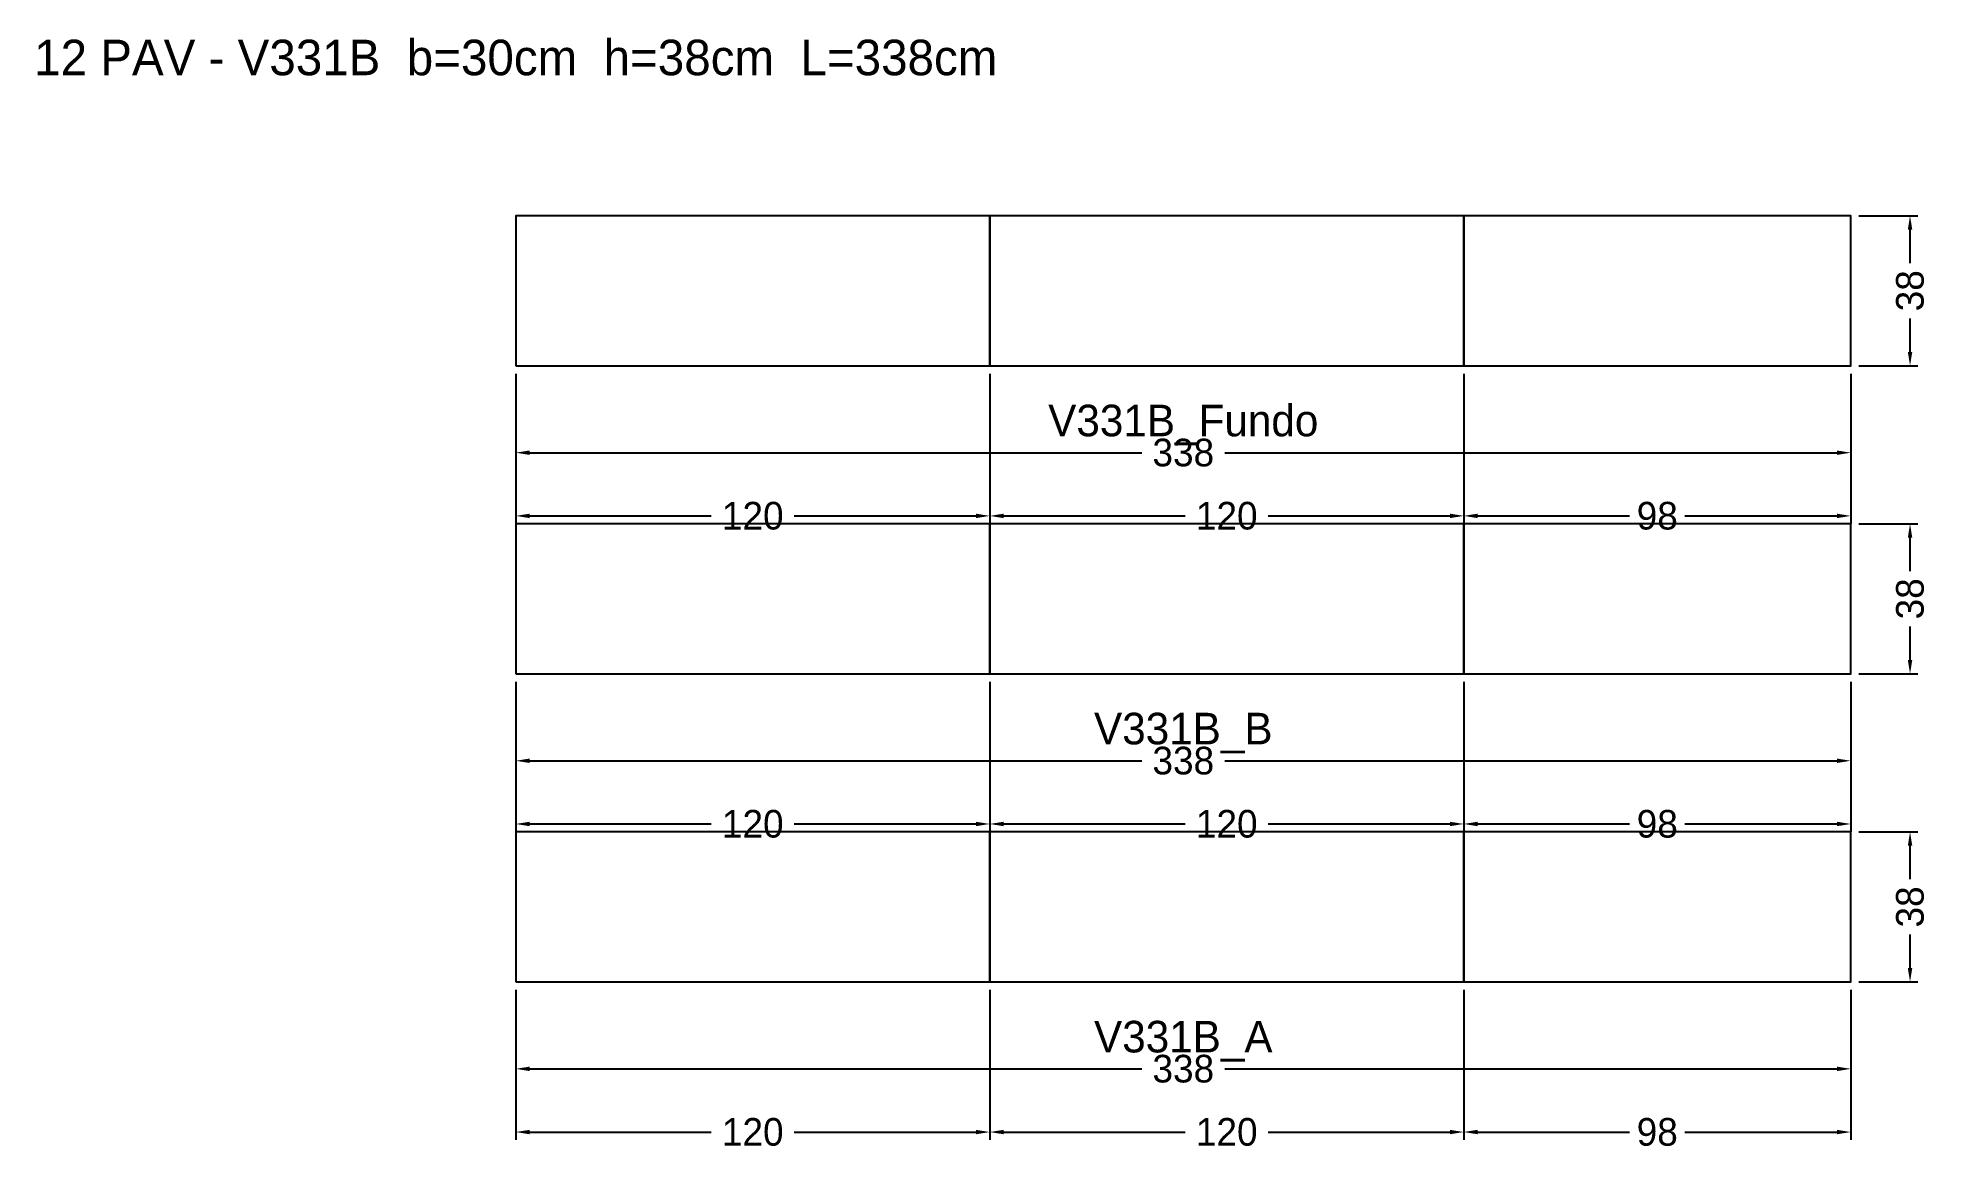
# Model space of a CAD drawing. Header units: metres. Extents: x -121 to 358, y -43 to 239.
import ezdxf

# ---------------------------------------------------------------- set-up
doc = ezdxf.new("R2010")
doc.units = ezdxf.units.M
for name, color, linetype in [('COTA', 3, 'Continuous'), ('NOMENCLATURA', 2, 'Continuous'), ('Paineis', 7, 'Continuous'), ('Texto Secao', 2, 'Continuous')]:
    doc.layers.add(name, color=color, linetype=linetype)
doc.dimstyles.new('COTA_VIG', dxfattribs={"dimtxt": 7, "dimasz": 3.5, "dimexe": 2, "dimexo": 2, "dimgap": 1.5, "dimtad": 1, "dimdec": 1, "dimcen": 2.5, "dimclrd": 3, "dimclre": 3, "dimclrt": 3, "dimazin": 3, "dimtfac": 1, "dimtmove": 0, "dimatfit": 3})

# ---------------------------------------------------------------- blocks, each defined once
blk = doc.blocks.new('_CLOSEDFILLED')
at = {"color": 0, "linetype": 'BYBLOCK'}
blk.add_solid([(-1, 0.16), (0, 0), (-1, -0.16)], dxfattribs=at)
blk = doc.blocks.new('*D1')
at = {"color": 3}
for p, q in [((0, -2), (0, -24)), ((338, -2), (338, -24)), ((3.5, -22), (158.5, -22)), ((179.5, -22), (334.5, -22))]:
    blk.add_line(p, q, dxfattribs=at)
at = {"layer": 'Defpoints'}
for p in [(0, 0), (338, 0), (0, -22)]:
    blk.add_point(p, dxfattribs=at)
at = {"layer": 'COTA', "color": 3, "xscale": 3.5, "yscale": 3.5, "rotation": 180}
blk.add_blockref('_CLOSEDFILLED', (0, -22), dxfattribs=at)
at = {"layer": 'COTA', "color": 3, "xscale": 3.5, "yscale": 3.5}
blk.add_blockref('_CLOSEDFILLED', (338, -22), dxfattribs=at)
at = {"layer": 'COTA', "color": 3, "insert": (169, -22), "char_height": 7, "attachment_point": 5}
blk.add_mtext('338', dxfattribs=at)
blk = doc.blocks.new('*D2')
at = {"color": 3}
for p, q in [((0, -2), (0, -40)), ((120, -2), (120, -40)), ((3.5, -38), (49.5, -38)), ((70.5, -38), (116.5, -38))]:
    blk.add_line(p, q, dxfattribs=at)
at = {"layer": 'Defpoints'}
for p in [(0, 0), (120, 0), (0, -38)]:
    blk.add_point(p, dxfattribs=at)
at = {"layer": 'COTA', "color": 3, "xscale": 3.5, "yscale": 3.5, "rotation": 180}
blk.add_blockref('_CLOSEDFILLED', (0, -38), dxfattribs=at)
at = {"layer": 'COTA', "color": 3, "xscale": 3.5, "yscale": 3.5}
blk.add_blockref('_CLOSEDFILLED', (120, -38), dxfattribs=at)
at = {"layer": 'COTA', "color": 3, "insert": (60, -38), "char_height": 7, "attachment_point": 5}
blk.add_mtext('120', dxfattribs=at)
blk = doc.blocks.new('*D3')
at = {"color": 3}
for p, q in [((120, -2), (120, -40)), ((240, -2), (240, -40)), ((123.5, -38), (169.5, -38)), ((190.5, -38), (236.5, -38))]:
    blk.add_line(p, q, dxfattribs=at)
at = {"layer": 'Defpoints'}
for p in [(120, 0), (240, 0), (120, -38)]:
    blk.add_point(p, dxfattribs=at)
at = {"layer": 'COTA', "color": 3, "xscale": 3.5, "yscale": 3.5, "rotation": 180}
blk.add_blockref('_CLOSEDFILLED', (120, -38), dxfattribs=at)
at = {"layer": 'COTA', "color": 3, "xscale": 3.5, "yscale": 3.5}
blk.add_blockref('_CLOSEDFILLED', (240, -38), dxfattribs=at)
at = {"layer": 'COTA', "color": 3, "insert": (180, -38), "char_height": 7, "attachment_point": 5}
blk.add_mtext('120', dxfattribs=at)
blk = doc.blocks.new('*D4')
at = {"color": 3}
for p, q in [((240, -2), (240, -40)), ((338, -2), (338, -40)), ((243.5, -38), (282, -38)), ((296, -38), (334.5, -38))]:
    blk.add_line(p, q, dxfattribs=at)
at = {"layer": 'Defpoints'}
for p in [(240, 0), (338, 0), (240, -38)]:
    blk.add_point(p, dxfattribs=at)
at = {"layer": 'COTA', "color": 3, "xscale": 3.5, "yscale": 3.5, "rotation": 180}
blk.add_blockref('_CLOSEDFILLED', (240, -38), dxfattribs=at)
at = {"layer": 'COTA', "color": 3, "xscale": 3.5, "yscale": 3.5}
blk.add_blockref('_CLOSEDFILLED', (338, -38), dxfattribs=at)
at = {"layer": 'COTA', "color": 3, "insert": (289, -38), "char_height": 7, "attachment_point": 5}
blk.add_mtext('98', dxfattribs=at)
blk = doc.blocks.new('*D5')
at = {"color": 3}
for p, q in [((340, 38), (355, 38)), ((353, 26), (353, 34.5)), ((353, 3.5), (353, 12)), ((340, 0), (355, 0))]:
    blk.add_line(p, q, dxfattribs=at)
at = {"layer": 'Defpoints'}
for p in [(338, 38), (338, 0), (353, 0)]:
    blk.add_point(p, dxfattribs=at)
at = {"layer": 'COTA', "color": 3, "xscale": 3.5, "yscale": 3.5}
for p, rotation in [((353, 38), 90), ((353, 0), 270)]:
    blk.add_blockref('_CLOSEDFILLED', p, dxfattribs=dict(at, rotation=rotation))
at = {"layer": 'COTA', "color": 3, "insert": (353, 19), "char_height": 7, "attachment_point": 5, "rotation": 90}
blk.add_mtext('38', dxfattribs=at)
blk = doc.blocks.new('*D6')
at = {"color": 3}
for p, q in [((0, 76), (0, 54)), ((338, 76), (338, 54)), ((3.5, 56), (158.5, 56)), ((179.5, 56), (334.5, 56))]:
    blk.add_line(p, q, dxfattribs=at)
at = {"layer": 'Defpoints'}
for p in [(0, 78), (338, 78), (0, 56)]:
    blk.add_point(p, dxfattribs=at)
at = {"layer": 'COTA', "color": 3, "xscale": 3.5, "yscale": 3.5, "rotation": 180}
blk.add_blockref('_CLOSEDFILLED', (0, 56), dxfattribs=at)
at = {"layer": 'COTA', "color": 3, "xscale": 3.5, "yscale": 3.5}
blk.add_blockref('_CLOSEDFILLED', (338, 56), dxfattribs=at)
at = {"layer": 'COTA', "color": 3, "insert": (169, 56), "char_height": 7, "attachment_point": 5}
blk.add_mtext('338', dxfattribs=at)
blk = doc.blocks.new('*D7')
at = {"color": 3}
for p, q in [((0, 76), (0, 38)), ((120, 76), (120, 38)), ((3.5, 40), (49.5, 40)), ((70.5, 40), (116.5, 40))]:
    blk.add_line(p, q, dxfattribs=at)
at = {"layer": 'Defpoints'}
for p in [(0, 78), (120, 78), (0, 40)]:
    blk.add_point(p, dxfattribs=at)
at = {"layer": 'COTA', "color": 3, "xscale": 3.5, "yscale": 3.5, "rotation": 180}
blk.add_blockref('_CLOSEDFILLED', (0, 40), dxfattribs=at)
at = {"layer": 'COTA', "color": 3, "xscale": 3.5, "yscale": 3.5}
blk.add_blockref('_CLOSEDFILLED', (120, 40), dxfattribs=at)
at = {"layer": 'COTA', "color": 3, "insert": (60, 40), "char_height": 7, "attachment_point": 5}
blk.add_mtext('120', dxfattribs=at)
blk = doc.blocks.new('*D8')
at = {"color": 3}
for p, q in [((120, 76), (120, 38)), ((240, 76), (240, 38)), ((123.5, 40), (169.5, 40)), ((190.5, 40), (236.5, 40))]:
    blk.add_line(p, q, dxfattribs=at)
at = {"layer": 'Defpoints'}
for p in [(120, 78), (240, 78), (120, 40)]:
    blk.add_point(p, dxfattribs=at)
at = {"layer": 'COTA', "color": 3, "xscale": 3.5, "yscale": 3.5, "rotation": 180}
blk.add_blockref('_CLOSEDFILLED', (120, 40), dxfattribs=at)
at = {"layer": 'COTA', "color": 3, "xscale": 3.5, "yscale": 3.5}
blk.add_blockref('_CLOSEDFILLED', (240, 40), dxfattribs=at)
at = {"layer": 'COTA', "color": 3, "insert": (180, 40), "char_height": 7, "attachment_point": 5}
blk.add_mtext('120', dxfattribs=at)
blk = doc.blocks.new('*D9')
at = {"color": 3}
for p, q in [((240, 76), (240, 38)), ((338, 76), (338, 38)), ((243.5, 40), (282, 40)), ((296, 40), (334.5, 40))]:
    blk.add_line(p, q, dxfattribs=at)
at = {"layer": 'Defpoints'}
for p in [(240, 78), (338, 78), (240, 40)]:
    blk.add_point(p, dxfattribs=at)
at = {"layer": 'COTA', "color": 3, "xscale": 3.5, "yscale": 3.5, "rotation": 180}
blk.add_blockref('_CLOSEDFILLED', (240, 40), dxfattribs=at)
at = {"layer": 'COTA', "color": 3, "xscale": 3.5, "yscale": 3.5}
blk.add_blockref('_CLOSEDFILLED', (338, 40), dxfattribs=at)
at = {"layer": 'COTA', "color": 3, "insert": (289, 40), "char_height": 7, "attachment_point": 5}
blk.add_mtext('98', dxfattribs=at)
blk = doc.blocks.new('*D10')
at = {"color": 3}
for p, q in [((340, 116), (355, 116)), ((353, 104), (353, 112.5)), ((353, 81.5), (353, 90)), ((340, 78), (355, 78))]:
    blk.add_line(p, q, dxfattribs=at)
at = {"layer": 'Defpoints'}
for p in [(338, 116), (338, 78), (353, 78)]:
    blk.add_point(p, dxfattribs=at)
at = {"layer": 'COTA', "color": 3, "xscale": 3.5, "yscale": 3.5}
for p, rotation in [((353, 116), 90), ((353, 78), 270)]:
    blk.add_blockref('_CLOSEDFILLED', p, dxfattribs=dict(at, rotation=rotation))
at = {"layer": 'COTA', "color": 3, "insert": (353, 97), "char_height": 7, "attachment_point": 5, "rotation": 90}
blk.add_mtext('38', dxfattribs=at)
blk = doc.blocks.new('*D11')
at = {"color": 3}
for p, q in [((0, 154), (0, 132)), ((338, 154), (338, 132)), ((3.5, 134), (158.5, 134)), ((179.5, 134), (334.5, 134))]:
    blk.add_line(p, q, dxfattribs=at)
at = {"layer": 'Defpoints'}
for p in [(0, 156), (338, 156), (0, 134)]:
    blk.add_point(p, dxfattribs=at)
at = {"layer": 'COTA', "color": 3, "xscale": 3.5, "yscale": 3.5, "rotation": 180}
blk.add_blockref('_CLOSEDFILLED', (0, 134), dxfattribs=at)
at = {"layer": 'COTA', "color": 3, "xscale": 3.5, "yscale": 3.5}
blk.add_blockref('_CLOSEDFILLED', (338, 134), dxfattribs=at)
at = {"layer": 'COTA', "color": 3, "insert": (169, 134), "char_height": 7, "attachment_point": 5}
blk.add_mtext('338', dxfattribs=at)
blk = doc.blocks.new('*D12')
at = {"color": 3}
for p, q in [((0, 154), (0, 116)), ((120, 154), (120, 116)), ((3.5, 118), (49.5, 118)), ((70.5, 118), (116.5, 118))]:
    blk.add_line(p, q, dxfattribs=at)
at = {"layer": 'Defpoints'}
for p in [(0, 156), (120, 156), (0, 118)]:
    blk.add_point(p, dxfattribs=at)
at = {"layer": 'COTA', "color": 3, "xscale": 3.5, "yscale": 3.5, "rotation": 180}
blk.add_blockref('_CLOSEDFILLED', (0, 118), dxfattribs=at)
at = {"layer": 'COTA', "color": 3, "xscale": 3.5, "yscale": 3.5}
blk.add_blockref('_CLOSEDFILLED', (120, 118), dxfattribs=at)
at = {"layer": 'COTA', "color": 3, "insert": (60, 118), "char_height": 7, "attachment_point": 5}
blk.add_mtext('120', dxfattribs=at)
blk = doc.blocks.new('*D13')
at = {"color": 3}
for p, q in [((120, 154), (120, 116)), ((240, 154), (240, 116)), ((123.5, 118), (169.5, 118)), ((190.5, 118), (236.5, 118))]:
    blk.add_line(p, q, dxfattribs=at)
at = {"layer": 'Defpoints'}
for p in [(120, 156), (240, 156), (120, 118)]:
    blk.add_point(p, dxfattribs=at)
at = {"layer": 'COTA', "color": 3, "xscale": 3.5, "yscale": 3.5, "rotation": 180}
blk.add_blockref('_CLOSEDFILLED', (120, 118), dxfattribs=at)
at = {"layer": 'COTA', "color": 3, "xscale": 3.5, "yscale": 3.5}
blk.add_blockref('_CLOSEDFILLED', (240, 118), dxfattribs=at)
at = {"layer": 'COTA', "color": 3, "insert": (180, 118), "char_height": 7, "attachment_point": 5}
blk.add_mtext('120', dxfattribs=at)
blk = doc.blocks.new('*D14')
at = {"color": 3}
for p, q in [((240, 154), (240, 116)), ((338, 154), (338, 116)), ((243.5, 118), (282, 118)), ((296, 118), (334.5, 118))]:
    blk.add_line(p, q, dxfattribs=at)
at = {"layer": 'Defpoints'}
for p in [(240, 156), (338, 156), (240, 118)]:
    blk.add_point(p, dxfattribs=at)
at = {"layer": 'COTA', "color": 3, "xscale": 3.5, "yscale": 3.5, "rotation": 180}
blk.add_blockref('_CLOSEDFILLED', (240, 118), dxfattribs=at)
at = {"layer": 'COTA', "color": 3, "xscale": 3.5, "yscale": 3.5}
blk.add_blockref('_CLOSEDFILLED', (338, 118), dxfattribs=at)
at = {"layer": 'COTA', "color": 3, "insert": (289, 118), "char_height": 7, "attachment_point": 5}
blk.add_mtext('98', dxfattribs=at)
blk = doc.blocks.new('*D15')
at = {"color": 3}
for p, q in [((340, 194), (355, 194)), ((353, 182), (353, 190.5)), ((353, 159.5), (353, 168)), ((340, 156), (355, 156))]:
    blk.add_line(p, q, dxfattribs=at)
at = {"layer": 'Defpoints'}
for p in [(338, 194), (338, 156), (353, 156)]:
    blk.add_point(p, dxfattribs=at)
at = {"layer": 'COTA', "color": 3, "xscale": 3.5, "yscale": 3.5}
for p, rotation in [((353, 194), 90), ((353, 156), 270)]:
    blk.add_blockref('_CLOSEDFILLED', p, dxfattribs=dict(at, rotation=rotation))
at = {"layer": 'COTA', "color": 3, "insert": (353, 175), "char_height": 7, "attachment_point": 5, "rotation": 90}
blk.add_mtext('38', dxfattribs=at)

msp = doc.modelspace()

# ---------------------------------------------------------------- linework, layer by layer
at = {"layer": 'Paineis'}
for points in [[(0, 156), (120, 156), (120, 194), (0, 194)], [(120, 156), (240, 156), (240, 194), (120, 194)], [(240, 156), (338, 156), (338, 194), (240, 194)], [(0, 78), (120, 78), (120, 116), (0, 116)], [(120, 78), (240, 78), (240, 116), (120, 116)], [(240, 78), (338, 78), (338, 116), (240, 116)], [(0, 0), (120, 0), (120, 38), (0, 38)], [(120, 0), (240, 0), (240, 38), (120, 38)], [(240, 0), (338, 0), (338, 38), (240, 38)]]:
    msp.add_lwpolyline(points, close=True, dxfattribs=at)

# ---------------------------------------------------------------- texts
at = {"layer": 'NOMENCLATURA', "insert": (0, 234), "char_height": 9, "width": 358, "attachment_point": 5}
msp.add_mtext('12 PAV - V331B  b=30cm  h=38cm  L=338cm', dxfattribs=at)
at = {"layer": 'Texto Secao', "char_height": 8, "width": 358, "attachment_point": 5}
for s, insert in [('V331B_Fundo', (169, 141)), ('V331B_B', (169, 63)), ('V331B_A', (169, -15))]:
    msp.add_mtext(s, dxfattribs=dict(at, insert=insert))

# ---------------------------------------------------------------- dimensions: what is measured, and where the dimension line sits
at = {"layer": 'COTA'}
for base, p1, p2, picture, middle in [((353, 156), (338, 156), (338, 194), '*D15', (353, 175)), ((353, 78), (338, 78), (338, 116), '*D10', (353, 97)), ((353, 0), (338, 0), (338, 38), '*D5', (353, 19))]:
    dim = msp.add_linear_dim(base=base, p1=p1, p2=p2, angle=90, dimstyle='COTA_VIG', dxfattribs=at)
    dim.commit()
    dim.dimension.update_dxf_attribs({"geometry": picture, "text_midpoint": middle})
for base, p1, p2, picture, middle in [((0, 134), (0, 156), (338, 156), '*D11', (169, 134)), ((0, 118), (0, 156), (120, 156), '*D12', (60, 118)), ((120, 118), (120, 156), (240, 156), '*D13', (180, 118)), ((240, 118), (240, 156), (338, 156), '*D14', (289, 118)), ((0, 56), (0, 78), (338, 78), '*D6', (169, 56)), ((0, 40), (0, 78), (120, 78), '*D7', (60, 40)), ((120, 40), (120, 78), (240, 78), '*D8', (180, 40)), ((240, 40), (240, 78), (338, 78), '*D9', (289, 40)), ((0, -22), (0, 0), (338, 0), '*D1', (169, -22)), ((0, -38), (0, 0), (120, 0), '*D2', (60, -38)), ((120, -38), (120, 0), (240, 0), '*D3', (180, -38)), ((240, -38), (240, 0), (338, 0), '*D4', (289, -38))]:
    dim = msp.add_linear_dim(base=base, p1=p1, p2=p2, dimstyle='COTA_VIG', dxfattribs=at)
    dim.commit()
    dim.dimension.update_dxf_attribs({"geometry": picture, "text_midpoint": middle})

doc.saveas('drawing.dxf')
